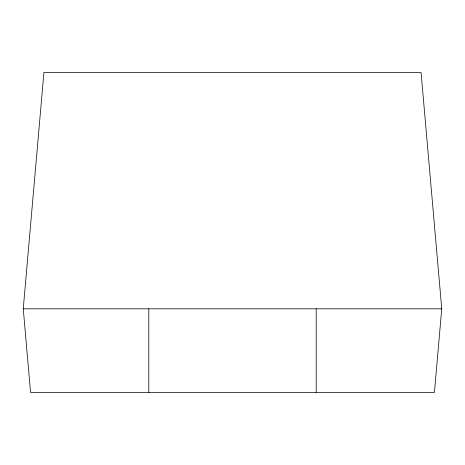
<?xml version="1.0" encoding="UTF-8"?>
<svg xmlns="http://www.w3.org/2000/svg" width="465" height="465" viewBox="0 0 465 465"><rect width="100%" height="100%" fill="white"/><g stroke="black" fill="none" stroke-linecap="round" stroke-linejoin="round"><path stroke-width="0.7" d="M23.25 308.812L43.925 72.488L421.075 72.488L441.75 308.812L434.426 392.512L30.574 392.512L23.25 308.812L441.75 308.812M316.2 308.812L316.2 392.512M148.8 308.812L148.8 392.512"/></g></svg>
